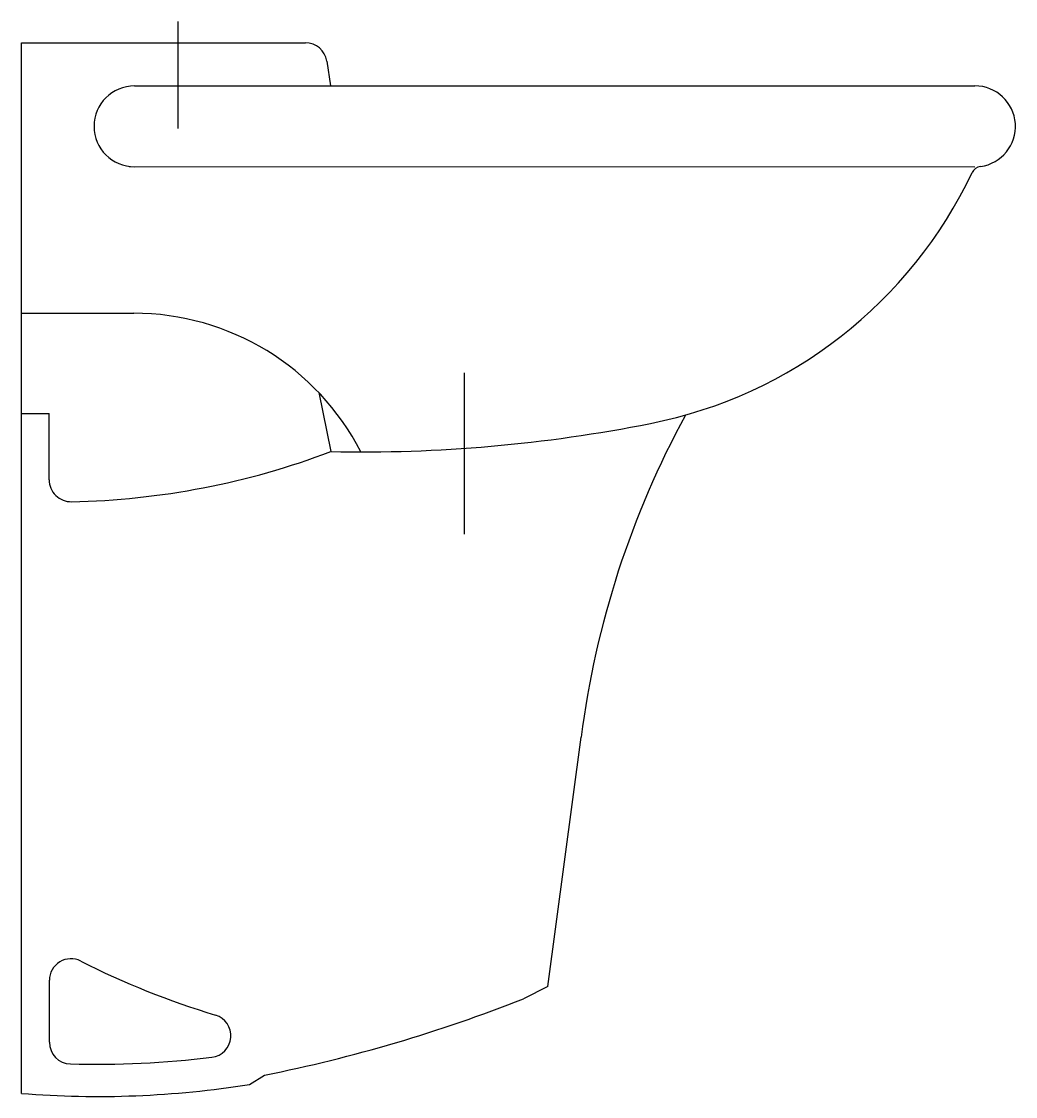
# Model space of a CAD drawing. Extents: x -495.147 to -494.679, y 439.244 to 439.751.
import ezdxf

# ---------------------------------------------------------------- set-up
doc = ezdxf.new("R2010")
doc.units = 0
doc.header["$LTSCALE"] = 0.570191
doc.header["$MEASUREMENT"] = 0
doc.linetypes.add('AXES', pattern=[0.54, 0.3, -0.08, 0.08, -0.08])
doc.linetypes.add('CONTINU', pattern=[0])
doc.layers.get('0').update_dxf_attribs({"linetype": 'CONTINUOUS'})
doc.layers.add('DECA_EIXOS', color=5, linetype='AXES')

msp = doc.modelspace()

# ---------------------------------------------------------------- linework, layer by layer
at = {"linetype": 'CONTINUOUS'}
for p, q in [((-494.89933, 439.29583), (-494.91079, 439.29012)), ((-495.03983, 439.24972), (-495.03284, 439.25408))]:
    msp.add_line(p, q, dxfattribs=at)
at = {"linetype": 'CONTINU'}
for points in [[(-495.14732, 439.24545), (-495.14732, 439.74081)], [(-495.14732, 439.74081), (-495.01355, 439.74081)], [(-495.00348, 439.73213), (-495.00174, 439.72045)], [(-495.09407, 439.72045), (-494.69804, 439.72045)], [(-495.09661, 439.68252), (-494.69804, 439.68235)], [(-495.14732, 439.61327), (-495.09445, 439.61327)], [(-495.00723, 439.57585), (-495.00162, 439.54806)], [(-495.14732, 439.56599), (-495.13434, 439.56599)], [(-495.13434, 439.53482), (-495.13434, 439.56599)], [(-494.89933, 439.29583), (-494.88365, 439.41341)], [(-495.13419, 439.26956), (-495.13419, 439.29878)]]:
    msp.add_lwpolyline(points, dxfattribs=at)
for points in [[(-495.00348, 439.73213, 0.371452), (-495.01355, 439.74081)], [(-495.09407, 439.72045, 1), (-495.09407, 439.68235)], [(-494.69541, 439.68245, 0.935988), (-494.69804, 439.72045)], [(-494.69541, 439.68245, 0.25442), (-494.69934, 439.67958)], [(-494.85095, 439.56133, 0.237487), (-494.69934, 439.67958)], [(-494.9874, 439.54792, 0.281132), (-495.09445, 439.61327)], [(-494.83442, 439.5653, 0.092585), (-494.88365, 439.41341)], [(-495.00162, 439.54806, 0.054174), (-494.85095, 439.56133)], [(-495.12372, 439.52443, 0.086127), (-495.00162, 439.54806)], [(-495.13434, 439.53482, 0.42048), (-495.12372, 439.52443)], [(-495.1194, 439.30786, 0.559628), (-495.13419, 439.29878)], [(-495.1194, 439.30786, 0.044469), (-495.0559, 439.28241)], [(-495.03284, 439.25408, 0.045112), (-494.91079, 439.29012)], [(-495.05758, 439.26255, 0.811299), (-495.0559, 439.28241)], [(-495.13419, 439.26956, 0.406058), (-495.12429, 439.25938)], [(-495.12429, 439.25938, 0.037764), (-495.05758, 439.26255)], [(-495.14732, 439.24545, 0.059872), (-495.03983, 439.24972)]]:
    msp.add_lwpolyline(points, format="xyb", dxfattribs=at)
at = {"layer": 'DECA_EIXOS'}
for points in [[(-495.0735, 439.70033), (-495.0735, 439.75083)], [(-494.93859, 439.50908), (-494.93859, 439.58515)]]:
    msp.add_lwpolyline(points, dxfattribs=at)

doc.saveas('drawing.dxf')
